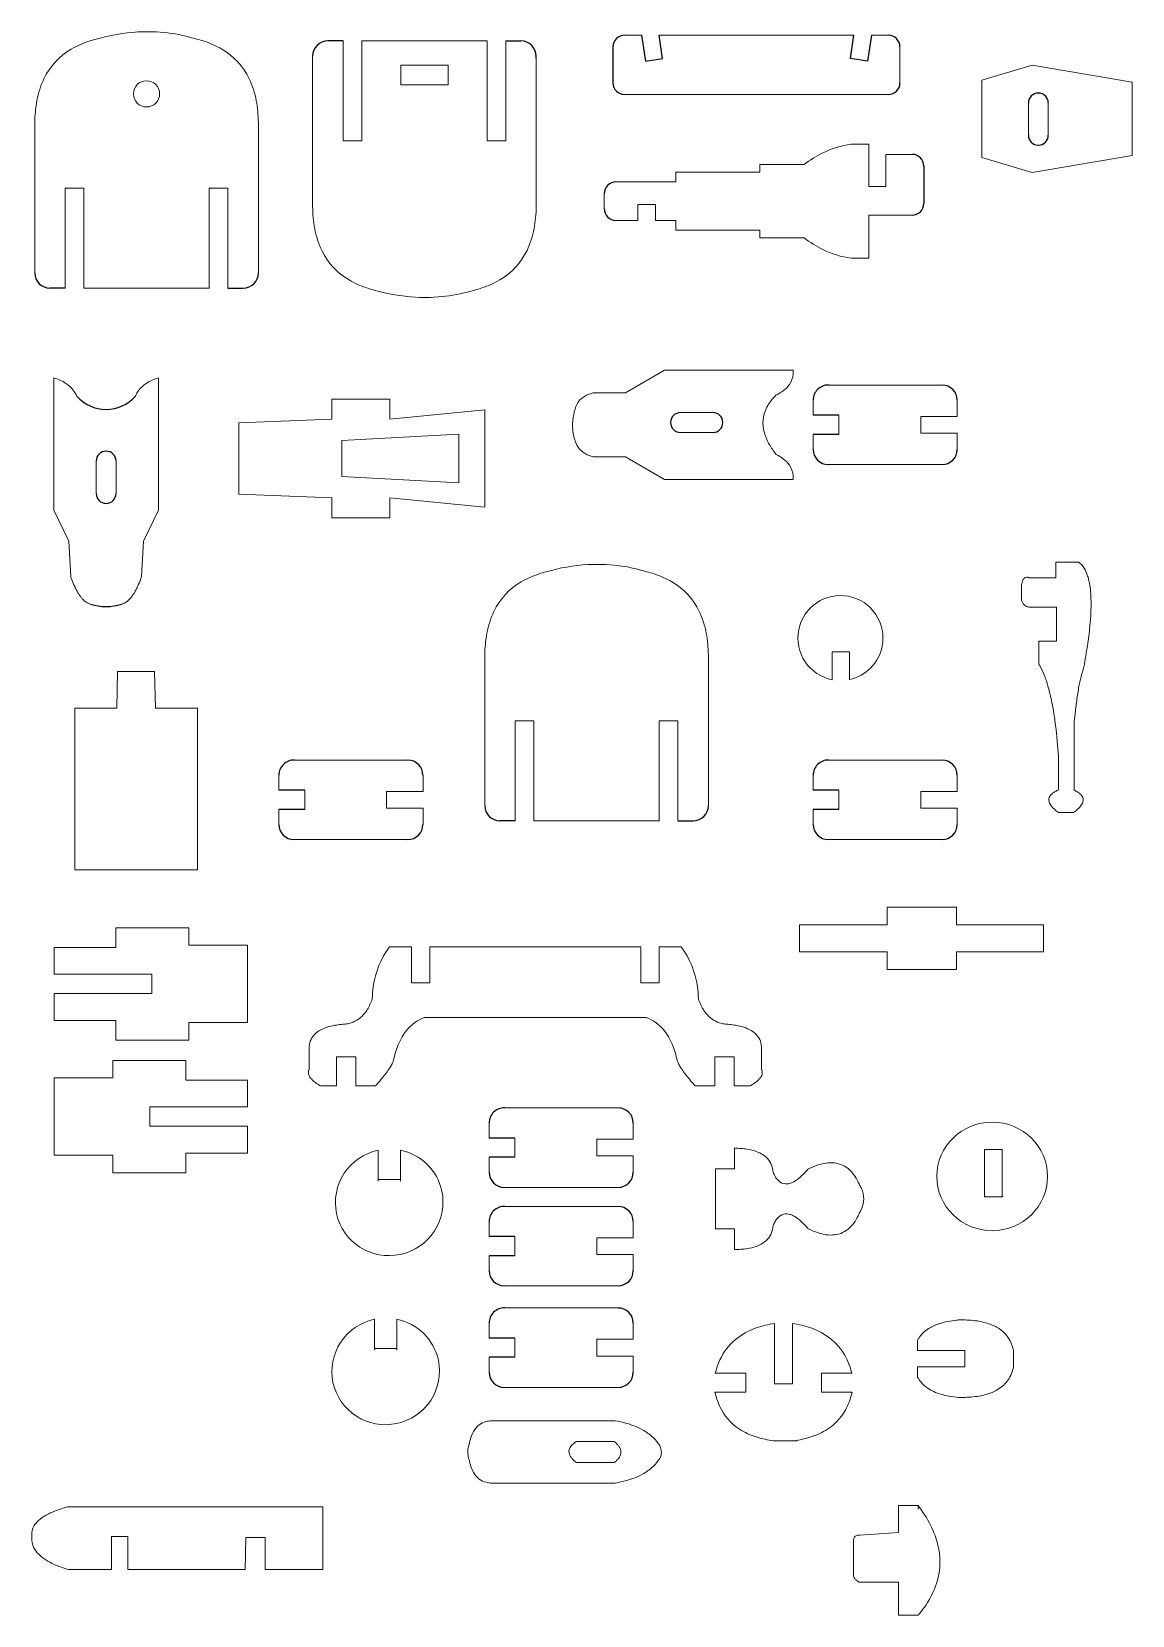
# Model space of a CAD drawing. Header units: centimetres. Extents: x -95 to 94, y -135 to 137.
import ezdxf

# ---------------------------------------------------------------- set-up
doc = ezdxf.new("R2010")
doc.units = ezdxf.units.CM
doc.header["$MEASUREMENT"] = 0

msp = doc.modelspace()

# ---------------------------------------------------------------- linework, layer by layer
at = {"lineweight": 20}
for p, q in [((9.44, 136.21), (6.52, 136.21)), ((12.44, 136.21), (45.9, 136.21)), ((48.9, 136.21), (51.78, 136.21)), ((-41.84, 118.05), (-41.84, 135.23)), ((-38.64, 135.23), (-17.1, 135.23)), ((-38.64, 135.23), (-38.64, 118.05)), ((-17.1, 135.23), (-17.1, 118.05)), ((-13.9, 118.05), (-13.9, 135.23)), ((53.79, 134.2), (53.79, 128.04)), ((-47.07, 132.61), (-47.07, 106.73)), ((-31.93, 131.08), (-31.93, 127.66)), ((-23.81, 131.08), (-31.93, 131.08)), ((-23.81, 127.66), (-23.81, 131.08)), ((-8.67, 132.24), (-8.67, 106.73)), ((67.84, 128.49), (76.53, 131.08)), ((76.53, 131.08), (93.7, 128.15)), ((67.84, 115.2), (67.84, 128.49)), ((93.7, 128.15), (93.7, 115.55)), ((-31.93, 127.66), (-31.93, 127.66)), ((-31.93, 127.66), (-23.81, 127.66)), ((6.52, 126.02), (51.78, 126.02)), ((75.85, 124.57), (75.85, 119.03)), ((79.27, 119.03), (79.27, 124.57)), ((-94.78, 95.36), (-94.78, 121.24)), ((-56.39, 95.36), (-56.39, 121.24)), ((-38.64, 118.05), (-41.84, 118.05)), ((-17.1, 118.05), (-13.9, 118.05)), ((45.42, 117.51), (48.46, 117.51)), ((48.46, 117.51), (48.46, 110.2)), ((51.4, 115.74), (55.87, 115.73)), ((51.4, 110.2), (51.4, 115.74)), ((67.84, 115.2), (76.53, 112.62)), ((76.53, 112.62), (93.7, 115.55)), ((15.32, 112.71), (29.73, 112.71)), ((15.32, 111), (15.32, 112.71)), ((29.73, 114.01), (37.33, 114.01)), ((29.73, 112.71), (29.73, 114.01)), ((-89.55, 109.93), (-89.55, 92.74)), ((-86.35, 109.93), (-89.55, 109.93)), ((-86.35, 92.74), (-86.35, 109.93)), ((-64.82, 109.93), (-61.62, 109.93)), ((-64.82, 92.74), (-64.82, 109.93)), ((-61.62, 109.93), (-61.62, 92.74)), ((3.01, 108.98), (3.01, 106.42)), ((15.32, 111), (5.03, 111)), ((48.46, 110.2), (51.4, 110.2)), ((8.81, 107.1), (8.81, 104.4)), ((11.8, 107.1), (8.81, 107.1)), ((11.8, 104.4), (11.8, 107.1)), ((8.81, 104.4), (5.03, 104.4)), ((15.32, 104.4), (11.8, 104.4)), ((15.32, 104.4), (15.32, 102.69)), ((48.46, 105.29), (55.87, 105.29)), ((48.46, 97.89), (48.46, 105.29)), ((15.32, 102.69), (29.73, 102.69)), ((29.73, 102.69), (29.73, 101.39)), ((29.73, 101.39), (37.33, 101.39)), ((45.42, 97.89), (48.46, 97.89)), ((-86.35, 92.74), (-64.82, 92.74)), ((-91.5, 54.61), (-91.5, 77.34)), ((-73.56, 54.61), (-73.56, 77.34)), ((13.39, 78.67), (6.67, 74.79)), ((35.48, 78.67), (13.39, 78.67)), ((-43.76, 73.7), (-33.79, 73.7)), ((-43.76, 70.23), (-43.76, 73.7)), ((-33.79, 73.7), (-33.79, 70.23)), ((6.67, 74.79), (1.09, 74.79)), ((38.88, 70.92), (38.88, 73.49)), ((41.56, 76.1), (42.28, 76.1)), ((61.03, 76.1), (41.56, 76.1)), ((63.65, 70.71), (63.65, 73.49)), ((-33.79, 70.23), (-17.52, 71.83)), ((-17.52, 71.83), (-17.52, 55.14)), ((21.67, 71.37), (16.12, 71.37)), ((43.32, 70.92), (43.32, 67.63)), ((-59.76, 69.61), (-43.76, 70.23)), ((-59.76, 69.61), (-59.76, 57.37)), ((57.38, 70.71), (57.38, 67.83)), ((57.38, 70.71), (63.65, 70.71)), ((-42.07, 66.59), (-21.97, 67.65)), ((-42.07, 66.59), (-42.07, 60.39)), ((-21.97, 67.65), (-21.97, 59.32)), ((16.12, 67.96), (21.67, 67.96)), ((38.88, 67.63), (38.88, 65.06)), ((57.38, 67.83), (63.65, 67.83)), ((63.65, 67.83), (63.65, 65.06)), ((-84.24, 63.04), (-84.24, 57.49)), ((-80.82, 57.49), (-80.82, 63.04)), ((6.67, 63.77), (1.09, 63.77)), ((13.39, 59.89), (6.67, 63.77)), ((-42.07, 60.39), (-21.97, 59.32)), ((35.48, 59.89), (13.39, 59.89)), ((61.03, 62.44), (41.49, 62.44)), ((41.56, 62.44), (42.28, 62.44)), ((-59.76, 57.37), (-43.76, 56.74)), ((-88.93, 49.27), (-91.5, 54.61)), ((-76.13, 49.27), (-73.56, 54.61)), ((-43.76, 56.74), (-43.76, 53.27)), ((-33.79, 56.74), (-17.52, 55.14)), ((-33.79, 53.27), (-33.79, 56.74)), ((-43.76, 53.27), (-33.79, 53.27)), ((-88.61, 43.19), (-88.93, 49.27)), ((-76.45, 43.19), (-76.13, 49.27)), ((80.57, 45.7), (84.49, 45.7)), ((80.57, 43.01), (80.57, 45.7)), ((74.7, 41.79), (74.7, 39.12)), ((75.95, 43.01), (80.57, 43.01)), ((80.66, 37.97), (75.95, 37.97)), ((80.66, 32.1), (80.66, 37.97)), ((42.16, 30.29), (45.11, 30.29)), ((42.16, 25.48), (42.16, 30.29)), ((45.11, 30.29), (45.11, 25.44)), ((77.64, 32.1), (80.66, 32.1)), ((77.64, 28.18), (77.64, 32.1)), ((-17.5, 3.85), (-17.5, 29.72)), ((20.89, 3.85), (20.89, 29.72)), ((-80.67, 20.57), (-80.55, 26.92)), ((-80.55, 26.92), (-74.2, 26.92)), ((-74.2, 26.92), (-74.07, 20.57)), ((-87.91, 20.57), (-80.67, 20.57)), ((-87.91, -7.17), (-87.91, 20.57)), ((-74.07, 20.57), (-66.83, 20.57)), ((-66.83, 20.57), (-66.83, -7.17)), ((-12.27, 18.41), (-12.27, 1.23)), ((-9.07, 18.41), (-12.27, 18.41)), ((-9.07, 1.23), (-9.07, 18.41)), ((12.46, 18.41), (15.66, 18.41)), ((12.46, 1.23), (12.46, 18.41)), ((15.66, 18.41), (15.66, 1.23)), ((83.69, 17.87), (83.69, 6.57)), ((-50.2, 11.67), (-49.48, 11.67)), ((-30.73, 11.67), (-50.2, 11.67)), ((41.56, 11.67), (42.28, 11.67)), ((61.03, 11.67), (41.56, 11.67)), ((81.02, 6.57), (81.02, 12.27)), ((-52.88, 6.49), (-52.88, 9.06)), ((-28.11, 6.28), (-28.11, 9.06)), ((38.88, 6.49), (38.88, 9.06)), ((63.65, 6.28), (63.65, 9.06)), ((-48.43, 6.49), (-48.43, 3.2)), ((-34.38, 6.28), (-34.38, 3.4)), ((-34.38, 6.28), (-28.11, 6.28)), ((43.32, 6.49), (43.32, 3.2)), ((57.38, 6.28), (57.38, 3.4)), ((57.38, 6.28), (63.65, 6.28)), ((-52.88, 3.2), (-52.88, 0.63)), ((-34.38, 3.4), (-28.11, 3.4)), ((-28.11, 3.4), (-28.11, 0.63)), ((38.88, 3.2), (38.88, 0.63)), ((57.38, 3.4), (63.65, 3.4)), ((63.65, 3.4), (63.65, 0.63)), ((-9.07, 1.23), (12.46, 1.23)), ((81.02, 2.66), (83.42, 2.66)), ((83.42, 2.66), (83.6, 2.66)), ((-30.73, -1.99), (-50.27, -1.99)), ((-50.2, -1.99), (-49.48, -1.99)), ((61.03, -1.99), (41.49, -1.99)), ((41.56, -1.99), (42.28, -1.99)), ((-66.83, -7.17), (-87.91, -7.17)), ((51.58, -13.59), (63.5, -13.59)), ((51.58, -16.61), (51.58, -13.59)), ((63.5, -13.59), (63.5, -16.61)), ((-80.89, -17.14), (-68.35, -17.14)), ((-80.89, -20.5), (-80.89, -17.14)), ((-68.35, -17.14), (-68.35, -20.13)), ((36.55, -21.25), (36.55, -16.61)), ((36.55, -16.61), (51.58, -16.61)), ((63.5, -16.61), (78.44, -16.61)), ((78.44, -16.61), (78.44, -21.25)), ((-91.46, -20.5), (-80.89, -20.5)), ((-91.46, -25.12), (-91.46, -20.5)), ((-68.35, -20.13), (-58.27, -20.13)), ((-58.27, -20.13), (-58.27, -33.43)), ((-33.87, -20.41), (-30.06, -20.41)), ((-30.06, -20.41), (-30.06, -26.61)), ((-26.92, -20.41), (9.28, -20.41)), ((-26.92, -26.61), (-26.92, -20.41)), ((9.28, -26.61), (9.28, -20.41)), ((12.43, -20.41), (12.43, -26.61)), ((16.23, -20.41), (12.43, -20.41)), ((51.58, -21.25), (36.55, -21.25)), ((51.58, -24.28), (51.58, -21.25)), ((63.5, -21.25), (63.5, -24.28)), ((78.44, -21.25), (63.5, -21.25)), ((63.5, -24.28), (51.58, -24.28)), ((-74.7, -25.12), (-91.46, -25.12)), ((-74.7, -28.43), (-74.7, -25.12)), ((-30.06, -26.61), (-26.92, -26.61)), ((12.43, -26.61), (9.28, -26.61)), ((-91.46, -28.43), (-74.7, -28.43)), ((-91.46, -33.06), (-91.46, -28.43)), ((-27.84, -32.57), (10.2, -32.57)), ((-80.89, -33.06), (-91.46, -33.06)), ((-80.89, -36.42), (-80.89, -33.06)), ((-68.35, -33.43), (-68.35, -36.42)), ((-58.27, -33.43), (-68.35, -33.43)), ((-68.35, -36.42), (-80.89, -36.42)), ((-81.37, -39.93), (-81.37, -42.92)), ((-68.83, -39.93), (-81.37, -39.93)), ((-68.83, -43.29), (-68.83, -39.93)), ((-47.67, -41.51), (-47.67, -38.17)), ((-42.96, -39.33), (-42.96, -44.31)), ((-39.67, -39.33), (-42.96, -39.33)), ((-39.67, -44.31), (-39.67, -39.33)), ((22.03, -39.33), (25.32, -39.33)), ((22.03, -44.31), (22.03, -39.33)), ((25.32, -39.33), (25.32, -44.31)), ((30.04, -41.51), (30.04, -38.17)), ((-91.46, -42.92), (-91.46, -56.22)), ((-81.37, -42.92), (-91.46, -42.92)), ((-58.27, -43.29), (-68.83, -43.29)), ((-58.27, -47.91), (-58.27, -43.29)), ((-42.96, -44.31), (-45.72, -44.31)), ((-36.29, -44.31), (-39.67, -44.31)), ((18.65, -44.31), (22.03, -44.31)), ((25.32, -44.31), (28.08, -44.31)), ((-75.02, -51.22), (-75.02, -47.91)), ((-75.02, -47.91), (-58.27, -47.91)), ((-14.08, -48.08), (-13.36, -48.08)), ((5.39, -48.08), (-14.08, -48.08)), ((-58.27, -51.22), (-75.02, -51.22)), ((-58.27, -55.85), (-58.27, -51.22)), ((-16.77, -53.26), (-16.77, -50.69)), ((8, -53.46), (8, -50.69)), ((-12.32, -53.26), (-12.32, -56.55)), ((1.73, -53.46), (1.73, -56.34)), ((1.73, -53.46), (8, -53.46)), ((-91.46, -56.22), (-81.37, -56.22)), ((-81.37, -56.22), (-81.37, -59.21)), ((-68.83, -55.85), (-58.27, -55.85)), ((-68.83, -59.21), (-68.83, -55.85)), ((-35.82, -55.36), (-35.82, -60.67)), ((-32, -60.67), (-32, -55.34)), ((-16.77, -56.55), (-16.77, -59.12)), ((1.73, -56.34), (8, -56.34)), ((8, -56.34), (8, -59.12)), ((25.4, -58.57), (25.4, -55.01)), ((68.33, -55.21), (71.35, -55.21)), ((68.33, -55.21), (68.33, -63.34)), ((71.35, -55.21), (71.35, -63.34)), ((-81.37, -59.21), (-68.83, -59.21)), ((22.13, -58.57), (22.13, -68.86)), ((22.13, -58.57), (25.4, -58.57)), ((-35.82, -60.4), (-32, -60.39)), ((-35.82, -60.67), (-35.82, -60.4)), ((-32, -60.39), (-32, -60.67)), ((5.39, -61.73), (-14.15, -61.73)), ((-14.08, -61.73), (-13.36, -61.73)), ((-14.08, -65), (-13.36, -65)), ((5.39, -65), (-14.08, -65)), ((68.33, -63.34), (68.5, -63.3)), ((68.33, -63.34), (71.35, -63.34)), ((71.35, -63.34), (71.53, -63.3)), ((-16.77, -70.18), (-16.77, -67.62)), ((8, -70.39), (8, -67.62)), ((-12.32, -70.18), (-12.32, -73.48)), ((1.73, -70.39), (1.73, -73.27)), ((1.73, -70.39), (8, -70.39)), ((22.13, -68.86), (25.4, -68.86)), ((25.4, -68.86), (25.4, -72.42)), ((1.73, -73.27), (8, -73.27)), ((8, -73.27), (8, -76.04)), ((-16.77, -73.48), (-16.77, -76.04)), ((5.39, -78.66), (-14.15, -78.66)), ((-14.08, -78.66), (-13.36, -78.66)), ((-14.08, -82.45), (-13.36, -82.45)), ((5.39, -82.45), (-14.08, -82.45)), ((-36.43, -84.4), (-36.43, -89.71)), ((-32.61, -89.71), (-32.61, -84.39)), ((-16.77, -87.63), (-16.77, -85.07)), ((8, -87.84), (8, -85.07)), ((32.27, -95.48), (32.27, -85.12)), ((35.34, -95.48), (35.34, -85.12)), ((-36.43, -89.44), (-32.61, -89.43)), ((-36.43, -89.71), (-36.43, -89.44)), ((-32.61, -89.43), (-32.61, -89.71)), ((-12.32, -87.63), (-12.32, -90.92)), ((1.73, -87.84), (1.73, -90.72)), ((1.73, -87.84), (8, -87.84)), ((56.83, -89.76), (56.83, -87.98)), ((64.92, -89.76), (56.83, -89.76)), ((64.92, -92.58), (64.92, -89.76)), ((73.28, -89.76), (73.28, -92.58)), ((-16.77, -90.92), (-16.77, -93.49)), ((1.73, -90.72), (8, -90.72)), ((8, -90.72), (8, -93.49)), ((27.31, -93.66), (22.03, -93.66)), ((27.31, -96.92), (27.31, -93.66)), ((40.3, -93.66), (45.59, -93.66)), ((40.3, -96.92), (40.3, -93.66)), ((56.83, -92.58), (64.92, -92.58)), ((56.83, -94.36), (56.83, -92.58)), ((5.39, -96.11), (-14.15, -96.11)), ((-14.08, -96.11), (-13.36, -96.11)), ((22.03, -96.92), (27.31, -96.92)), ((32.27, -95.48), (35.34, -95.48)), ((45.59, -96.92), (40.3, -96.92)), ((-16.34, -101.84), (4.89, -101.84)), ((-1.76, -105.4), (4.73, -105.4)), ((32.27, -105.29), (36.06, -105.29)), ((4.73, -109.03), (-1.76, -109.03)), ((-16.34, -112.54), (4.89, -112.54)), ((-89.16, -116.64), (-45.29, -116.64)), ((-45.29, -116.64), (-45.29, -127.39)), ((53.54, -116.41), (53.54, -121.04)), ((56.94, -116.41), (53.54, -116.41)), ((56.94, -117.04), (56.94, -116.41)), ((-81.62, -121.72), (-81.62, -127.39)), ((-78.8, -121.72), (-81.62, -121.72)), ((-78.8, -127.39), (-78.8, -121.72)), ((-58.52, -121.87), (-58.68, -127.39)), ((-55.23, -121.87), (-58.52, -121.87)), ((-55.23, -127.39), (-55.23, -121.87)), ((53.54, -121.04), (46.92, -121.46)), ((45.8, -122.72), (45.8, -128.5)), ((-81.62, -127.39), (-89, -127.39)), ((-58.68, -127.39), (-78.8, -127.39)), ((-45.29, -127.39), (-55.23, -127.39)), ((46.92, -129.57), (53.54, -129.57)), ((53.54, -129.57), (53.54, -135.26)), ((53.54, -135.26), (56.94, -135.26))]:
    msp.add_line(p, q, dxfattribs=at)
for p, q in [((9.44, 136.21), (10.1, 131.78)), ((13.04, 132.19), (12.44, 136.21)), ((45.31, 132.22), (45.9, 136.21)), ((48.9, 136.21), (48.24, 131.78)), ((-41.84, 135.23), (-44.45, 135.23)), ((-13.9, 135.23), (-11.29, 135.23)), ((4.51, 134.2), (4.51, 128.04)), ((-8.67, 132.24), (-8.67, 132.63)), ((10.1, 131.78), (13.04, 132.19)), ((48.24, 131.78), (45.31, 132.22)), ((57.89, 113.72), (57.89, 107.31)), ((-89.55, 92.74), (-92.17, 92.74)), ((-61.62, 92.74), (-59, 92.74)), ((43.32, 70.92), (38.88, 70.92)), ((43.32, 67.63), (38.88, 67.63)), ((-48.43, 6.49), (-52.88, 6.49)), ((43.32, 6.49), (38.88, 6.49)), ((-48.43, 3.2), (-52.88, 3.2)), ((43.32, 3.2), (38.88, 3.2)), ((-12.27, 1.23), (-14.89, 1.23)), ((15.66, 1.23), (18.28, 1.23)), ((-12.32, -53.26), (-16.77, -53.26)), ((-12.32, -56.55), (-16.77, -56.55)), ((-12.32, -70.18), (-16.77, -70.18)), ((-12.32, -73.48), (-16.77, -73.48)), ((-12.32, -87.63), (-16.77, -87.63)), ((-12.32, -90.92), (-16.77, -90.92))]:
    msp.add_line(p, q)
for points in [[(-84.22, 135.54, -0.056587), (-77.09, 136.77, -0.088853), (-66.95, 135.54)], [(-94.78, 121.24, -0.043007), (-94.42, 124.99, -0.065255), (-93.21, 128.72, -0.150273), (-88.52, 133.81, -0.05527), (-85.47, 135.18, -0.017586), (-84.22, 135.54)], [(-56.39, 121.24, 0.043007), (-56.75, 124.99, 0.065255), (-57.96, 128.72, 0.150273), (-62.65, 133.81, 0.05527), (-65.7, 135.18, 0.017586), (-66.95, 135.54)], [(37.33, 114.01, -0.046619), (40.53, 115.98, -0.07857), (45.42, 117.51)], [(-47.07, 106.73, 0.043007), (-46.7, 102.99, 0.065255), (-45.49, 99.25, 0.150273), (-40.81, 94.16, 0.05527), (-37.76, 92.8, 0.017586), (-36.5, 92.43)], [(-8.67, 106.73, -0.043007), (-9.04, 102.99, -0.065255), (-10.25, 99.25, -0.150273), (-14.93, 94.16, -0.05527), (-17.98, 92.8, -0.017586), (-19.24, 92.43)], [(37.33, 101.39, 0.046619), (40.53, 99.41, 0.07857), (45.42, 97.89)], [(-36.5, 92.43, 0.056587), (-29.38, 91.2, 0.088853), (-19.24, 92.43)], [(-91.5, 77.34, -0.03161), (-90.46, 76.96, -0.043499), (-89.43, 76.4, -0.080796), (-88.17, 75.24, -0.061098), (-87.55, 74.19)], [(-73.56, 77.34, 0.03161), (-74.6, 76.96, 0.043499), (-75.63, 76.4, 0.080796), (-76.89, 75.24, 0.061098), (-77.51, 74.19)], [(32.54, 74.4, 0.052529), (33.8, 75.16, 0.078654), (34.81, 76.2, 0.128016), (35.46, 77.99, 0.037668), (35.48, 78.67)], [(1.09, 74.79, 0.025882), (0.4, 74.56, 0.030671), (-0.2, 74.27, 0.051418), (-0.9, 73.78, 0.13252), (-1.86, 72.4)], [(32.54, 74.4, 0.057382), (31.25, 72.84, 0.101096), (30.35, 70.59, 0.089923), (30.38, 68.5, 0.056945), (30.91, 66.82, 0.044109), (31.89, 65.07, 0.018227), (32.54, 64.16)], [(-1.86, 72.4, 0.043366), (-2.31, 70.55, 0.061436), (-2.39, 68.4, 0.070877), (-1.86, 66.17)], [(1.09, 63.77, -0.025882), (0.4, 64.01, -0.030671), (-0.2, 64.29, -0.051418), (-0.9, 64.78, -0.13252), (-1.86, 66.17)], [(32.54, 64.16, -0.052529), (33.8, 63.4, -0.078654), (34.81, 62.36, -0.128016), (35.46, 60.57, -0.037668), (35.48, 59.89)], [(-17.5, 29.72, -0.043007), (-17.14, 33.47, -0.065255), (-15.93, 37.21, -0.150273), (-11.24, 42.3, -0.05527), (-8.19, 43.66, -0.017586), (-6.94, 44.03)], [(-6.94, 44.03, -0.056587), (0.19, 45.26, -0.088853), (10.33, 44.03)], [(20.89, 29.72, 0.043007), (20.53, 33.47, 0.065255), (19.32, 37.21, 0.150273), (14.63, 42.3, 0.05527), (11.59, 43.66, 0.017586), (10.33, 44.03)], [(84.49, 45.7, -0.09634), (85.43, 44.65, -0.054481), (85.97, 43.48, -0.023652), (86.2, 42.68, -0.019531), (86.39, 41.77, -0.023793), (86.56, 40.22, -0.01831), (86.62, 38.45, -0.014385), (86.55, 36.45, -0.01153), (86.37, 34.23, -0.011962), (85.93, 30.92, -0.009953), (85.29, 27.21)], [(-85.2, 38.49, -0.09599), (-85.96, 38.81, -0.060273), (-86.57, 39.33, -0.025354), (-86.9, 39.71, -0.020916), (-87.21, 40.16, -0.017324), (-87.53, 40.68, -0.018453), (-87.93, 41.49, -0.01819), (-88.42, 42.66, -0.005984), (-88.61, 43.19)], [(-79.86, 38.49, 0.09599), (-79.11, 38.81, 0.060273), (-78.49, 39.33, 0.025354), (-78.16, 39.71, 0.020916), (-77.85, 40.16, 0.017324), (-77.53, 40.68, 0.018453), (-77.13, 41.49, 0.01819), (-76.64, 42.66, 0.005984), (-76.45, 43.19)], [(75.95, 43.01, 0.040721), (75.77, 43.07, 0.060965), (75.58, 43.1, 0.175967), (75.21, 42.98, 0.061747), (75.08, 42.84, 0.040479), (74.98, 42.68, 0.035951), (74.87, 42.45, 0.026599), (74.78, 42.17, 0.023153), (74.7, 41.79)], [(44.99, 39.81), (44.99, 39.81, 0.414213), (36.41, 34.06)], [(50.74, 31.22), (50.74, 31.22, 0.414219), (44.99, 39.81)], [(74.7, 39.12, 0.026017), (74.79, 38.87, 0.03087), (74.9, 38.64, 0.045399), (75.07, 38.41, 0.167016), (75.73, 38, 0.039513), (75.95, 37.97)], [(36.41, 34.06), (36.41, 34.06, 0.414216), (42.16, 25.48)], [(45.14, 25.51), (45.14, 25.51, 0.298506), (50.74, 31.22)], [(81.02, 12.27, 0.014757), (80.52, 17.61, 0.017781), (79.9, 21.54, 0.021425), (79.22, 24.36, 0.02403), (78.56, 26.31, 0.032731), (77.8, 27.91, 0.00768), (77.64, 28.18)], [(85.29, 27.21, 0.018), (85.12, 26.76, 0.019782), (84.85, 25.81, 0.005659), (84.75, 25.36, 0.00897), (84.54, 24.35, 0.006805), (84.34, 23.19, 0.005331), (84.15, 21.86, 0.006271), (83.87, 19.58, 0.003209), (83.69, 17.87)], [(81.02, 6.57, 0.02668), (80.46, 6.28, 0.036482), (80.01, 5.97, 0.040212), (79.73, 5.71, 0.051519), (79.53, 5.43, 0.187545), (79.4, 4.59, 0.05497), (79.5, 4.27, 0.043467), (79.69, 3.94, 0.033371), (79.95, 3.6, 0.029552), (80.38, 3.17, 0.02588), (81.02, 2.66)], [(83.6, 6.57, -0.02668), (84.16, 6.28, -0.036482), (84.61, 5.97, -0.040212), (84.89, 5.71, -0.051519), (85.09, 5.43, -0.187545), (85.23, 4.59, -0.05497), (85.12, 4.27, -0.043467), (84.94, 3.94, -0.033371), (84.67, 3.6, -0.029552), (84.25, 3.17, -0.02588), (83.6, 2.66)], [(-33.87, -20.41, 0.123762), (-36.65, -27.21, 0.031815), (-36.82, -29.36)], [(16.23, -20.41, -0.123762), (19.01, -27.21, -0.031815), (19.19, -29.36)], [(-36.82, -29.36, -0.025998), (-37.22, -30.34, -0.030636), (-37.68, -31.2, -0.044693), (-38.36, -32.09, -0.151222), (-40.81, -33.56, -0.038454), (-41.67, -33.71, -0.009132), (-41.89, -33.72)], [(19.19, -29.36, 0.025998), (19.58, -30.34, 0.030636), (20.04, -31.2, 0.044693), (20.72, -32.09, 0.151222), (23.18, -33.56, 0.038454), (24.03, -33.71, 0.009132), (24.26, -33.72)], [(-27.84, -32.57, 0.14207), (-30.96, -34.8, 0.037377), (-31.69, -35.86, 0.035826), (-32.37, -37.26, 0.024054), (-32.82, -38.53, 0.021412), (-33.18, -39.95)], [(10.2, -32.57, -0.14207), (13.32, -34.8, -0.037377), (14.05, -35.86, -0.035826), (14.74, -37.26, -0.024054), (15.18, -38.53, -0.021412), (15.54, -39.95)], [(-41.89, -33.72, 0.016625), (-42.96, -33.85, 0.02012), (-43.92, -34.03, 0.0451), (-45.27, -34.48, 0.053499), (-46.23, -35.02, 0.100408), (-47.19, -36.04, 0.096448), (-47.63, -37.24, 0.054622), (-47.67, -38.17)], [(24.26, -33.72, -0.016625), (25.32, -33.85, -0.02012), (26.28, -34.03, -0.0451), (27.64, -34.48, -0.053499), (28.6, -35.02, -0.100408), (29.56, -36.04, -0.096448), (29.99, -37.24, -0.054622), (30.04, -38.17)], [(-33.18, -39.95, -0.027993), (-33.41, -40.49, -0.024409), (-33.82, -41.21, -0.020788), (-34.46, -42.14, -0.018745), (-35.55, -43.48, -0.008363), (-36.29, -44.31)], [(15.54, -39.95, 0.027993), (15.77, -40.49, 0.024409), (16.18, -41.21, 0.020788), (16.82, -42.14, 0.018745), (17.91, -43.48, 0.008363), (18.65, -44.31)], [(-45.72, -44.31, -0.016842), (-46.31, -43.93, -0.015583), (-46.69, -43.66, -0.019167), (-47.01, -43.38, -0.023829), (-47.28, -43.11, -0.054574), (-47.6, -42.68, -0.067346), (-47.75, -42.29, -0.168219), (-47.69, -41.55, -0.008375), (-47.67, -41.51)], [(28.08, -44.31, 0.016842), (28.67, -43.93, 0.015583), (29.05, -43.66, 0.019167), (29.37, -43.38, 0.023829), (29.64, -43.11, 0.054574), (29.96, -42.68, 0.067346), (30.12, -42.29, 0.168219), (30.05, -41.55, 0.008375), (30.04, -41.51)], [(-42.96, -66.24), (-42.96, -66.24, -0.414412), (-35.82, -55.36)], [(-32, -55.34), (-32, -55.34, -0.298065), (-24.87, -62.37)], [(25.4, -55.01, -0.016466), (26.51, -55.05, -0.019748), (27.53, -55.16, -0.048299), (29.12, -55.55, -0.059228), (30.26, -56.11, -0.186586), (31.85, -58.26, -0.046127), (32, -59.1)], [(32, -59.1, 0.033616), (32.36, -59.84, 0.045983), (32.77, -60.41, 0.061475), (33.21, -60.82, 0.183488), (34.42, -61.15, 0.053316), (34.9, -61.05, 0.042319), (35.42, -60.84, 0.032677), (35.97, -60.52, 0.033573), (36.78, -59.87, 0.023928), (37.66, -59.01, 0.008382), (38.05, -58.57)], [(38.05, -58.57, -0.036482), (39.75, -57.88, -0.043121), (41.14, -57.56, -0.061509), (42.55, -57.54, -0.165173), (45.16, -58.75, -0.059556), (46.08, -59.86, -0.040778), (46.78, -61.15, -0.004506), (46.86, -61.33)], [(-24.87, -62.37), (-24.87, -62.37, -0.414414), (-32.01, -73.25)], [(46.86, -66.1, 0.033396), (47.23, -65.31, 0.084732), (47.57, -63.77, 0.122229), (47.17, -61.88, 0.0332), (46.86, -61.33)], [(-32.01, -73.25), (-32.01, -73.25, -0.413981), (-42.96, -66.24)], [(32, -68.33, -0.033616), (32.36, -67.59, -0.045983), (32.77, -67.02, -0.061475), (33.21, -66.61, -0.183488), (34.42, -66.28, -0.053316), (34.9, -66.38, -0.042319), (35.42, -66.59, -0.032677), (35.97, -66.91, -0.033573), (36.78, -67.56, -0.023928), (37.66, -68.42, -0.008382), (38.05, -68.86)], [(38.05, -68.86, 0.036482), (39.75, -69.55, 0.043121), (41.14, -69.87, 0.061509), (42.55, -69.89, 0.165173), (45.16, -68.68, 0.059556), (46.08, -67.57, 0.040778), (46.78, -66.28, 0.004506), (46.86, -66.1)], [(25.4, -72.42, 0.016466), (26.51, -72.38, 0.019748), (27.53, -72.26, 0.048299), (29.12, -71.87, 0.059228), (30.26, -71.31, 0.186586), (31.85, -69.17, 0.046127), (32, -68.33)], [(-43.57, -95.28), (-43.57, -95.28, -0.414412), (-36.43, -84.4)], [(-32.61, -84.39), (-32.61, -84.39, -0.298065), (-25.47, -91.42)], [(32.27, -85.12, 0.047545), (29.13, -85.88, 0.091003), (25.52, -87.9, 0.110892), (22.89, -91.38, 0.049796), (22.09, -93.72)], [(35.34, -85.12, -0.047545), (38.48, -85.88, -0.091003), (42.09, -87.9, -0.110892), (44.72, -91.38, -0.049796), (45.53, -93.72)], [(56.83, -87.98, -0.093467), (58.04, -86.5, -0.045696), (58.97, -85.85, -0.031328), (59.85, -85.41, -0.026861), (60.85, -85.06, -0.022792), (61.96, -84.78, -0.023858), (63.52, -84.55, -0.004299), (63.85, -84.51)], [(63.85, -84.51, -0.01631), (65.36, -84.53, -0.019341), (66.73, -84.65, -0.051652), (69.09, -85.18, -0.06289), (70.81, -86.01, -0.173425), (73.07, -88.95, -0.03126), (73.28, -89.76)], [(-25.47, -91.42), (-25.47, -91.42, -0.414414), (-32.61, -102.29)], [(63.85, -97.82, -0.022415), (62.26, -97.61, -0.027618), (60.85, -97.28, -0.033922), (59.62, -96.82, -0.040941), (58.58, -96.24, -0.068071), (57.43, -95.23, -0.052284), (56.83, -94.36)], [(73.28, -92.58, -0.100595), (72.38, -94.8, -0.105918), (70.67, -96.42, -0.05204), (69.27, -97.1, -0.032961), (67.98, -97.47, -0.02367), (66.73, -97.69, -0.019906), (65.36, -97.8, -0.017252), (63.85, -97.82)], [(-32.61, -102.29), (-32.61, -102.29, -0.413981), (-43.57, -95.28)], [(22.03, -96.92, 0.072683), (23.18, -100, 0.13381), (26.61, -103.5, 0.060157), (29.29, -104.67, 0.040329), (32.01, -105.26, 0.003251), (32.27, -105.29)], [(45.59, -96.92, -0.072683), (44.44, -100, -0.13381), (41.01, -103.5, -0.060157), (38.33, -104.67, -0.040329), (35.61, -105.26, -0.003251), (35.34, -105.29)], [(-20.19, -105.91, -0.038742), (-19.89, -104.68, -0.051039), (-19.44, -103.66, -0.103139), (-18.45, -102.53, -0.095631), (-17.28, -101.98, -0.054142), (-16.34, -101.84)], [(4.89, -101.84, -0.026626), (6.85, -102.28, -0.026405), (8.3, -102.77, -0.037881), (9.82, -103.52, -0.060279), (11.46, -104.76, -0.058164), (12.54, -106.09)], [(-20.19, -105.91, 0.048182), (-20.39, -106.65, 0.119878), (-20.27, -108.24, 0.016812), (-20.19, -108.47)], [(-1.76, -109.03, -0.032785), (-2.32, -108.54, -0.039467), (-2.68, -108.12, -0.045405), (-2.9, -107.77, -0.066861), (-3.03, -107.36, -0.144816), (-2.95, -106.63, -0.063429), (-2.73, -106.25, -0.047955), (-2.38, -105.87, -0.03516), (-1.92, -105.5, -0.008149), (-1.76, -105.4)], [(4.73, -105.4, -0.040439), (5.29, -105.91, -0.043052), (5.6, -106.31, -0.055282), (5.79, -106.71, -0.16824), (5.81, -107.67, -0.057881), (5.63, -108.07, -0.04558), (5.34, -108.46, -0.034695), (4.94, -108.86, -0.012439), (4.73, -109.03)], [(12.54, -106.09, -0.024756), (12.69, -106.51, -0.030234), (12.79, -106.9, -0.03654), (12.83, -107.26, -0.092215), (12.74, -107.91, -0.070401), (12.54, -108.3)], [(-20.19, -108.47, 0.038742), (-19.89, -109.71, 0.051039), (-19.44, -110.72, 0.103139), (-18.45, -111.85, 0.095631), (-17.28, -112.41, 0.054142), (-16.34, -112.54)], [(4.89, -112.54, 0.026626), (6.85, -112.1, 0.026405), (8.3, -111.61, 0.037881), (9.82, -110.87, 0.060279), (11.46, -109.63, 0.058164), (12.54, -108.3)], [(-95.3, -121.62, -0.168201), (-94.89, -119.85, -0.06338), (-94.28, -119.1, -0.04247), (-93.52, -118.48, -0.025319), (-92.8, -118.04, -0.020521), (-91.97, -117.62, -0.01676), (-91.01, -117.23, -0.01383), (-89.94, -116.87, -0.007806), (-89.16, -116.64)], [(56.94, -116.41, -0.044773), (59.06, -119.78, -0.06825), (60.43, -123.69, -0.142619), (59.85, -130.43, -0.061495), (58.01, -133.85, -0.021769), (56.94, -135.26)], [(-89, -127.39, -0.013674), (-90.18, -127.01, -0.036806), (-92.18, -126.15, -0.047104), (-93.58, -125.24, -0.065191), (-94.57, -124.22, -0.179591), (-95.31, -121.74, -0.007072), (-95.3, -121.62)], [(46.92, -121.46, 0.038918), (46.65, -121.48, 0.050243), (46.41, -121.53, 0.202548), (45.93, -121.94, 0.048616), (45.86, -122.13, 0.039606), (45.81, -122.35, 0.027156), (45.8, -122.56, 0.015284), (45.8, -122.72)], [(45.8, -128.5, 0.020286), (45.96, -128.79, 0.02546), (46.13, -129.03, 0.032128), (46.3, -129.23, 0.075609), (46.6, -129.47, 0.095487), (46.92, -129.57)]]:
    msp.add_lwpolyline(points, format="xyb", dxfattribs=at)
for centre, radius, start, end in [((6.52, 134.2), 2.02, 90, 180), ((51.78, 134.2), 2.02, 360, 90), ((-44.45, 132.61), 2.61, 90, 180), ((-11.29, 132.61), 2.61, 0, 90), ((6.52, 128.04), 2.02, 180, 270), ((51.78, 128.04), 2.02, 270, 0), ((77.56, 124.57), 1.71, 0, 180), ((77.56, 119.03), 1.71, 180, 0), ((55.87, 113.72), 2.02, 0, 90), ((5.03, 108.98), 2.02, 90, 180), ((5.03, 106.42), 2.02, 180, 270), ((55.87, 107.31), 2.02, 270, 0), ((-92.17, 95.36), 2.61, 180, 270), ((-59, 95.36), 2.61, 270, 0), ((-82.53, 78.62), 6.69, 221.4301, 318.5699), ((41.49, 73.49), 2.62, 88.4969, 179.9856), ((61.03, 73.49), 2.61, 360, 90), ((16.12, 69.67), 1.71, 90, 270), ((21.67, 69.67), 1.71, 270, 90), ((-82.53, 63.04), 1.71, 0, 180), ((41.49, 65.06), 2.61, 180, 270), ((61.03, 65.06), 2.61, 270, 0), ((-82.53, 57.49), 1.71, 180, 0), ((-82.53, 46.71), 8.65, 252.0169, 287.9831), ((-50.26, 9.06), 2.62, 88.4969, 179.9856), ((-30.73, 9.06), 2.61, 360, 90), ((41.49, 9.06), 2.62, 88.4969, 179.9856), ((61.03, 9.06), 2.61, 360, 90), ((-14.89, 3.85), 2.61, 180, 270), ((18.28, 3.85), 2.61, 270, 0), ((-50.27, 0.63), 2.61, 180, 270), ((-30.73, 0.63), 2.61, 270, 0), ((41.49, 0.63), 2.61, 180, 270), ((61.03, 0.63), 2.61, 270, 0), ((-14.15, -50.69), 2.62, 88.4969, 179.9856), ((5.39, -50.69), 2.61, 360, 90), ((-14.15, -59.12), 2.61, 180, 270), ((5.39, -59.12), 2.61, 270, 0), ((-14.15, -67.62), 2.62, 88.4969, 179.9856), ((5.39, -67.62), 2.61, 360, 90), ((-14.15, -76.04), 2.61, 180, 270), ((5.39, -76.04), 2.61, 270, 0), ((-14.15, -85.07), 2.62, 88.4969, 179.9856), ((5.39, -85.07), 2.61, 360, 90), ((-14.15, -93.49), 2.61, 180, 270), ((5.39, -93.49), 2.61, 270, 0)]:
    msp.add_arc(centre, radius, start, end)
for centre, major_axis, ratio in [((-75.59, 126.14), (0, 2.25), 1), ((69.64, -59.85), (9.51, 0), 0.98062)]:
    msp.add_ellipse(centre, major_axis=major_axis, ratio=ratio, dxfattribs=at)

doc.saveas('drawing.dxf')
